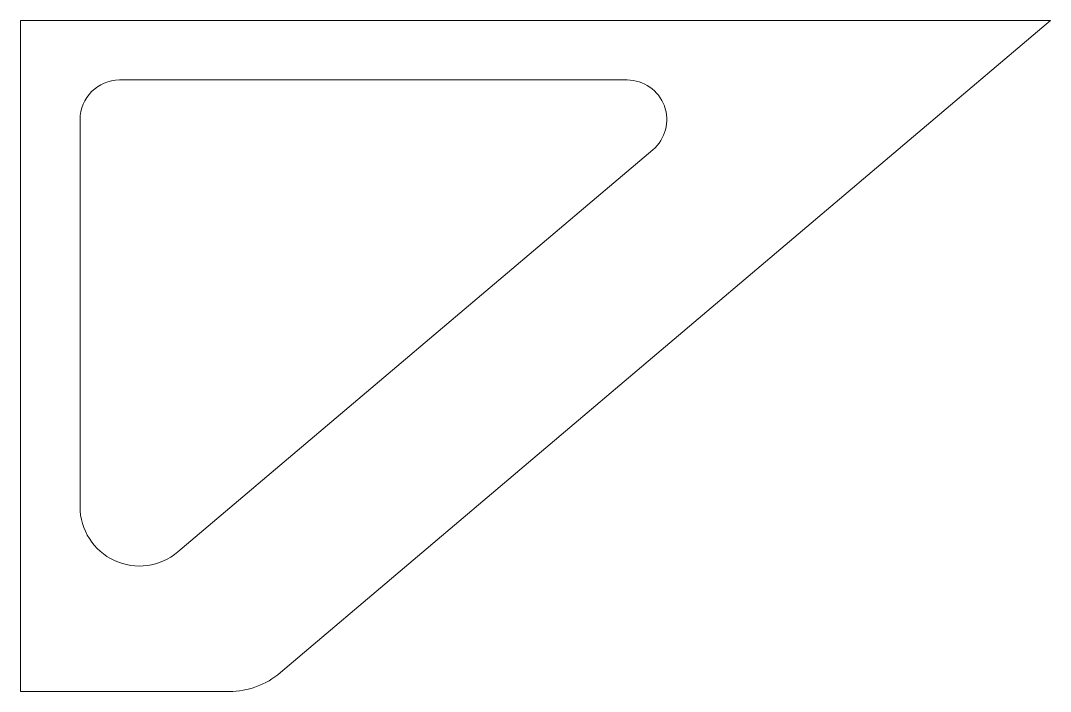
# Model space of a CAD drawing. Header units: millimetres. Extents: x 992.7 to 1075.3, y 706 to 759.8.
import ezdxf

# ---------------------------------------------------------------- set-up
doc = ezdxf.new("R2010")
doc.units = ezdxf.units.MM

msp = doc.modelspace()

# ---------------------------------------------------------------- linework, layer by layer
at = {"color": 1, "linetype": 'Continuous', "lineweight": 15}
for p, q in [((992.725, 759.815), (992.725, 706.017)), ((1075.275, 759.815), (992.725, 759.815)), ((1013.552, 707.522), (1075.275, 759.815)), ((1041.347, 755.052), (1000.663, 755.052)), ((997.488, 751.877), (997.488, 720.835)), ((1005.329, 717.201), (1043.4, 749.455)), ((992.725, 706.017), (1009.447, 706.017))]:
    msp.add_line(p, q, dxfattribs=at)
for centre, radius, start, end in [((1000.663, 751.877), 3.175, 90, 180), ((1041.347, 751.877), 3.175, 310.27127, 90), ((1002.25, 720.835), 4.762, 180, 310.27127), ((1009.447, 712.367), 6.35, 270, 310.27127)]:
    msp.add_arc(centre, radius, start, end, dxfattribs=at)

doc.saveas('drawing.dxf')
